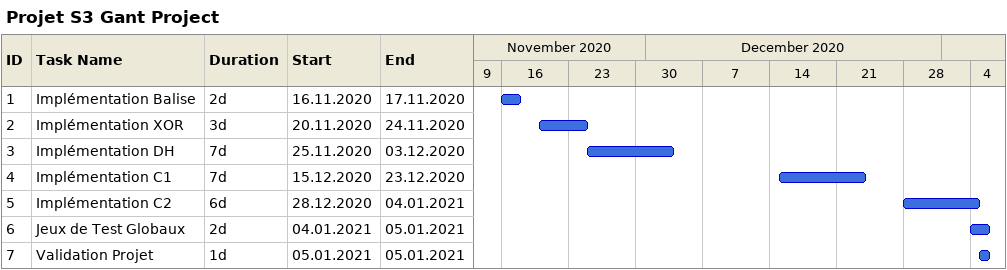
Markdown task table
Projet S3 Gant Project

| ID | Task | Duration | Start | Finish |
|---|---|---|---|---|
| 1 | Implémentation Balise | 2d | 2020-11-16 | 2020-11-17 |
| 2 | Implémentation XOR | 3d | 2020-11-20 | 2020-11-24 |
| 3 | Implémentation DH | 7d | 2020-11-25 | 2020-12-03 |
| 4 | Implémentation C1 | 7d | 2020-12-15 | 2020-12-23 |
| 5 | Implémentation C2 | 6d | 2020-12-28 | 2021-01-04 |
| 6 | Jeux de Test Globaux | 2d | 2021-01-04 | 2021-01-05 |
| 7 | Validation Projet | 1d | 2021-01-05 | 2021-01-05 |
